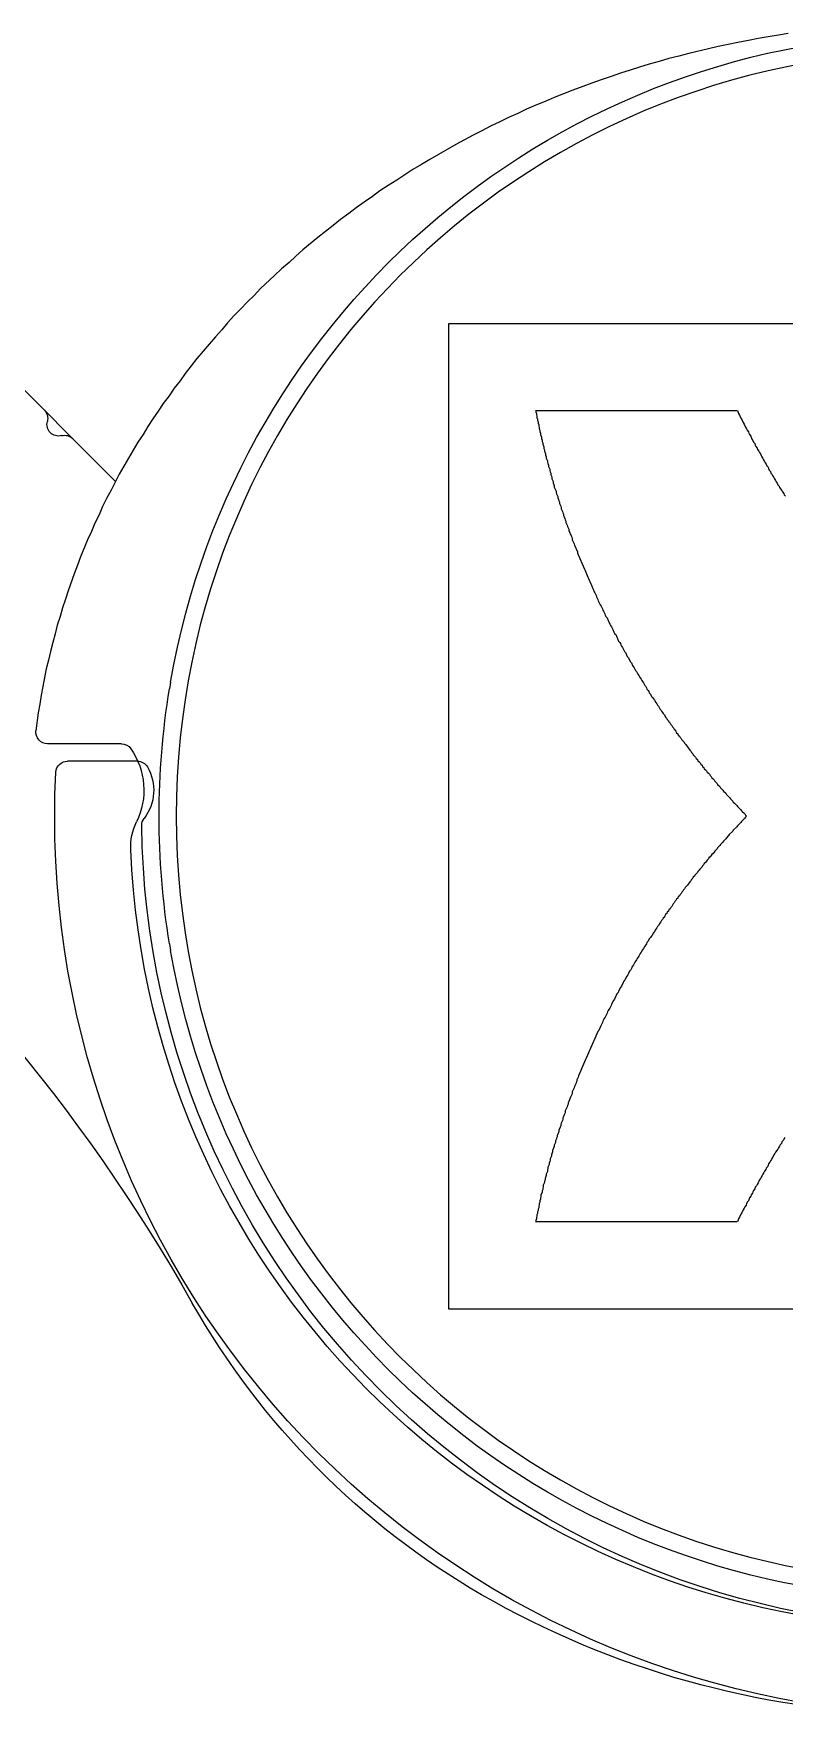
# Model space of a CAD drawing. Header units: millimetres. Extents: x -83618 to -12593, y -3271 to 55593.
# Drawn here: x -14535.18 to -14522.22, y -2854.48 to -2825.47 of the extents above; entities that cross this region are included whole.
import ezdxf

# ---------------------------------------------------------------- set-up
doc = ezdxf.new("R2010")
doc.units = ezdxf.units.MM

# ---------------------------------------------------------------- blocks, each defined once
blk = doc.blocks.new('ALUMINTECHNO-NEW-2AH67-ANKERS$2', base_point=(-101.398634, -528.299751))
at = {"color": 7, "linetype": 'Continuous'}
blk.add_line((-85.055719, -510.216477), (-87.221266, -508.050929), dxfattribs=at)
blk.add_arc((-116.683836, -533.696952), 31, 17.928004, 60.457366, dxfattribs=at)
blk = doc.blocks.new('ALUMINTECHNO-NEW-2AH67-ANKERS$3', base_point=(-108.517044, -515.146592))
at = {"color": 7, "linetype": 'Continuous'}
for p, q in [((-101.497141, -502.300182), (-101.497141, -485.300181)), ((-84.49714, -485.300181), (-84.49714, -502.300182)), ((-98.694221, -496.58637), (-98.719221, -496.60637)), ((-98.669221, -496.57637), (-98.694221, -496.58637)), ((-98.644221, -496.55637), (-98.669221, -496.57637)), ((-98.619221, -496.54637), (-98.644221, -496.55637)), ((-98.594221, -496.52637), (-98.619221, -496.54637)), ((-98.569221, -496.51637), (-98.594221, -496.52637)), ((-98.544221, -496.49637), (-98.569221, -496.51637)), ((-87.450221, -496.50637), (-87.475221, -496.48637)), ((-87.426221, -496.51637), (-87.450221, -496.50637)), ((-87.401221, -496.53637), (-87.426221, -496.51637)), ((-87.376221, -496.54637), (-87.401221, -496.53637)), ((-87.326221, -496.58637), (-87.376221, -496.54637)), ((-87.301221, -496.59637), (-87.326221, -496.58637)), ((-87.276221, -496.61637), (-87.301221, -496.59637)), ((-79.491221, -496.43637), (-79.518221, -496.60637)), ((-99.198221, -496.88637), (-99.224221, -496.90637)), ((-99.173221, -496.87637), (-99.198221, -496.88637)), ((-99.147221, -496.85637), (-99.173221, -496.87637)), ((-99.122221, -496.84637), (-99.147221, -496.85637)), ((-99.097221, -496.82637), (-99.122221, -496.84637)), ((-99.071221, -496.81637), (-99.097221, -496.82637)), ((-99.046221, -496.79637), (-99.071221, -496.81637)), ((-99.021221, -496.78637), (-99.046221, -496.79637)), ((-98.995221, -496.77637), (-99.021221, -496.78637)), ((-98.970221, -496.75637), (-98.995221, -496.77637)), ((-98.945221, -496.74637), (-98.970221, -496.75637)), ((-98.920221, -496.72637), (-98.945221, -496.74637)), ((-98.894221, -496.71637), (-98.920221, -496.72637)), ((-98.869221, -496.69637), (-98.894221, -496.71637)), ((-98.844221, -496.68637), (-98.869221, -496.69637)), ((-98.819221, -496.66637), (-98.844221, -496.68637)), ((-98.794221, -496.65637), (-98.819221, -496.66637)), ((-98.744221, -496.61637), (-98.794221, -496.65637)), ((-98.719221, -496.60637), (-98.744221, -496.61637)), ((-87.251221, -496.62637), (-87.276221, -496.61637)), ((-87.226221, -496.64637), (-87.251221, -496.62637)), ((-87.201221, -496.65637), (-87.226221, -496.64637)), ((-87.176221, -496.67637), (-87.201221, -496.65637)), ((-87.151221, -496.68637), (-87.176221, -496.67637)), ((-87.126221, -496.70637), (-87.151221, -496.68637)), ((-87.100221, -496.71637), (-87.126221, -496.70637)), ((-87.075221, -496.73637), (-87.100221, -496.71637)), ((-87.050221, -496.74637), (-87.075221, -496.73637)), ((-87.025221, -496.76637), (-87.050221, -496.74637)), ((-86.999221, -496.77637), (-87.025221, -496.76637)), ((-86.974221, -496.78637), (-86.999221, -496.77637)), ((-86.949221, -496.80637), (-86.974221, -496.78637)), ((-86.924221, -496.81637), (-86.949221, -496.80637)), ((-86.898221, -496.83637), (-86.924221, -496.81637)), ((-86.873221, -496.84637), (-86.898221, -496.83637)), ((-86.848221, -496.86637), (-86.873221, -496.84637)), ((-86.822221, -496.87637), (-86.848221, -496.86637)), ((-86.797221, -496.89637), (-86.822221, -496.87637)), ((-79.546221, -496.78637), (-79.576221, -496.95637)), ((-79.518221, -496.60637), (-79.546221, -496.78637)), ((-99.711221, -497.16637), (-99.737221, -497.18637)), ((-99.685221, -497.15637), (-99.711221, -497.16637)), ((-99.660221, -497.14637), (-99.685221, -497.15637)), ((-99.634221, -497.12637), (-99.660221, -497.14637)), ((-99.582221, -497.10637), (-99.634221, -497.12637)), ((-99.556221, -497.08637), (-99.582221, -497.10637)), ((-99.531221, -497.07637), (-99.556221, -497.08637)), ((-99.505221, -497.05637), (-99.531221, -497.07637)), ((-99.479221, -497.04637), (-99.505221, -497.05637)), ((-99.454221, -497.03637), (-99.479221, -497.04637)), ((-99.428221, -497.01637), (-99.454221, -497.03637)), ((-99.402221, -497.00637), (-99.428221, -497.01637)), ((-99.377221, -496.98637), (-99.402221, -497.00637)), ((-99.351221, -496.97637), (-99.377221, -496.98637)), ((-99.326221, -496.95637), (-99.351221, -496.97637)), ((-99.300221, -496.94637), (-99.326221, -496.95637)), ((-99.275221, -496.93637), (-99.300221, -496.94637)), ((-99.249221, -496.91637), (-99.275221, -496.93637)), ((-99.224221, -496.90637), (-99.249221, -496.91637)), ((-93.015221, -497.17637), (-93.033221, -497.18637)), ((-92.996221, -497.15637), (-93.015221, -497.17637)), ((-92.978221, -497.17637), (-92.996221, -497.15637)), ((-92.959221, -497.18637), (-92.978221, -497.17637)), ((-86.771221, -496.90637), (-86.797221, -496.89637)), ((-86.746221, -496.91637), (-86.771221, -496.90637)), ((-86.720221, -496.93637), (-86.746221, -496.91637)), ((-86.695221, -496.94637), (-86.720221, -496.93637)), ((-86.669221, -496.96637), (-86.695221, -496.94637)), ((-86.644221, -496.97637), (-86.669221, -496.96637)), ((-86.618221, -496.99637), (-86.644221, -496.97637)), ((-86.592221, -497.00637), (-86.618221, -496.99637)), ((-86.567221, -497.01637), (-86.592221, -497.00637)), ((-86.541221, -497.03637), (-86.567221, -497.01637)), ((-86.515221, -497.04637), (-86.541221, -497.03637)), ((-86.490221, -497.06637), (-86.515221, -497.04637)), ((-86.438221, -497.08637), (-86.490221, -497.06637)), ((-86.412221, -497.10637), (-86.438221, -497.08637)), ((-86.387221, -497.11637), (-86.412221, -497.10637)), ((-86.361221, -497.12637), (-86.387221, -497.11637)), ((-86.335221, -497.14637), (-86.361221, -497.12637)), ((-86.309221, -497.15637), (-86.335221, -497.14637)), ((-86.283221, -497.17637), (-86.309221, -497.15637)), ((-86.231221, -497.19637), (-86.283221, -497.17637)), ((-79.608221, -497.12637), (-79.642221, -497.30637)), ((-79.576221, -496.95637), (-79.608221, -497.12637)), ((-99.945221, -497.29637), (-99.997221, -497.31637)), ((-99.997163, -497.318653), (-99.997163, -500.800607)), ((-99.919221, -497.27637), (-99.945221, -497.29637)), ((-99.867221, -497.25637), (-99.919221, -497.27637)), ((-99.841221, -497.23637), (-99.867221, -497.25637)), ((-99.789221, -497.21637), (-99.841221, -497.23637)), ((-99.763221, -497.19637), (-99.789221, -497.21637)), ((-99.737221, -497.18637), (-99.763221, -497.19637)), ((-93.333221, -497.46637), (-93.371221, -497.50637)), ((-93.314221, -497.45637), (-93.333221, -497.46637)), ((-93.257221, -497.39637), (-93.314221, -497.45637)), ((-93.239221, -497.38637), (-93.257221, -497.39637)), ((-93.182221, -497.32637), (-93.239221, -497.38637)), ((-93.164221, -497.31637), (-93.182221, -497.32637)), ((-93.126221, -497.27637), (-93.164221, -497.31637)), ((-93.108221, -497.25637), (-93.126221, -497.27637)), ((-93.089221, -497.24637), (-93.108221, -497.25637)), ((-93.071221, -497.22637), (-93.089221, -497.24637)), ((-93.033221, -497.18637), (-93.071221, -497.22637)), ((-92.941221, -497.20637), (-92.959221, -497.18637)), ((-92.922221, -497.22637), (-92.941221, -497.20637)), ((-92.904221, -497.24637), (-92.922221, -497.22637)), ((-92.885221, -497.25637), (-92.904221, -497.24637)), ((-92.866221, -497.27637), (-92.885221, -497.25637)), ((-92.848221, -497.29637), (-92.866221, -497.27637)), ((-92.829221, -497.31637), (-92.848221, -497.29637)), ((-92.810221, -497.32637), (-92.829221, -497.31637)), ((-92.791221, -497.34637), (-92.810221, -497.32637)), ((-92.773221, -497.36637), (-92.791221, -497.34637)), ((-92.754221, -497.38637), (-92.773221, -497.36637)), ((-92.735221, -497.39637), (-92.754221, -497.38637)), ((-92.697221, -497.43637), (-92.735221, -497.39637)), ((-92.678221, -497.44637), (-92.697221, -497.43637)), ((-92.621221, -497.50637), (-92.678221, -497.44637)), ((-86.205221, -497.21637), (-86.231221, -497.19637)), ((-86.153221, -497.23637), (-86.205221, -497.21637)), ((-86.127221, -497.25637), (-86.153221, -497.23637)), ((-86.075221, -497.27637), (-86.127221, -497.25637)), ((-86.049221, -497.29637), (-86.075221, -497.27637)), ((-85.997221, -497.31637), (-86.049221, -497.29637)), ((-85.997118, -500.800607), (-85.99706, -497.318596)), ((-79.642221, -497.30637), (-79.677221, -497.47637)), ((-93.658221, -497.75637), (-93.677221, -497.76637)), ((-93.639221, -497.73637), (-93.658221, -497.75637)), ((-93.619221, -497.71637), (-93.639221, -497.73637)), ((-93.600221, -497.70637), (-93.619221, -497.71637)), ((-93.562221, -497.66637), (-93.600221, -497.70637)), ((-93.542221, -497.65637), (-93.562221, -497.66637)), ((-93.504221, -497.61637), (-93.542221, -497.65637)), ((-93.485221, -497.60637), (-93.504221, -497.61637)), ((-93.447221, -497.56637), (-93.485221, -497.60637)), ((-93.428221, -497.55637), (-93.447221, -497.56637)), ((-93.390221, -497.51637), (-93.428221, -497.55637)), ((-93.371221, -497.50637), (-93.390221, -497.51637)), ((-92.602221, -497.51637), (-92.621221, -497.50637)), ((-92.564221, -497.55637), (-92.602221, -497.51637)), ((-92.545221, -497.56637), (-92.564221, -497.55637)), ((-92.507221, -497.60637), (-92.545221, -497.56637)), ((-92.487221, -497.61637), (-92.507221, -497.60637)), ((-92.449221, -497.65637), (-92.487221, -497.61637)), ((-92.430221, -497.66637), (-92.449221, -497.65637)), ((-92.410221, -497.68637), (-92.430221, -497.66637)), ((-92.391221, -497.70637), (-92.410221, -497.68637)), ((-92.372221, -497.71637), (-92.391221, -497.70637)), ((-92.352221, -497.73637), (-92.372221, -497.71637)), ((-92.333221, -497.75637), (-92.352221, -497.73637)), ((-92.313221, -497.76637), (-92.333221, -497.75637)), ((-79.714221, -497.64637), (-79.752221, -497.81637)), ((-79.677221, -497.47637), (-79.714221, -497.64637)), ((-94.010221, -498.04637), (-94.030221, -498.05637)), ((-93.970221, -498.00637), (-94.010221, -498.04637)), ((-93.951221, -497.99637), (-93.970221, -498.00637)), ((-93.931221, -497.97637), (-93.951221, -497.99637)), ((-93.911221, -497.96637), (-93.931221, -497.97637)), ((-93.892221, -497.94637), (-93.911221, -497.96637)), ((-93.872221, -497.92637), (-93.892221, -497.94637)), ((-93.852221, -497.91637), (-93.872221, -497.92637)), ((-93.833221, -497.89637), (-93.852221, -497.91637)), ((-93.813221, -497.88637), (-93.833221, -497.89637)), ((-93.794221, -497.86637), (-93.813221, -497.88637)), ((-93.774221, -497.84637), (-93.794221, -497.86637)), ((-93.755221, -497.83637), (-93.774221, -497.84637)), ((-93.735221, -497.81637), (-93.755221, -497.83637)), ((-93.716221, -497.80637), (-93.735221, -497.81637)), ((-93.697221, -497.78637), (-93.716221, -497.80637)), ((-93.677221, -497.76637), (-93.697221, -497.78637)), ((-92.294221, -497.78637), (-92.313221, -497.76637)), ((-92.274221, -497.79637), (-92.294221, -497.78637)), ((-92.255221, -497.81637), (-92.274221, -497.79637)), ((-92.235221, -497.83637), (-92.255221, -497.81637)), ((-92.216221, -497.84637), (-92.235221, -497.83637)), ((-92.196221, -497.86637), (-92.216221, -497.84637)), ((-92.177221, -497.88637), (-92.196221, -497.86637)), ((-92.157221, -497.89637), (-92.177221, -497.88637)), ((-92.137221, -497.91637), (-92.157221, -497.89637)), ((-92.118221, -497.92637), (-92.137221, -497.91637)), ((-92.098221, -497.94637), (-92.118221, -497.92637)), ((-92.078221, -497.95637), (-92.098221, -497.94637)), ((-92.058221, -497.97637), (-92.078221, -497.95637)), ((-92.039221, -497.99637), (-92.058221, -497.97637)), ((-92.019221, -498.00637), (-92.039221, -497.99637)), ((-91.999221, -498.02637), (-92.019221, -498.00637)), ((-91.979221, -498.03637), (-91.999221, -498.02637)), ((-91.939221, -498.07637), (-91.979221, -498.03637)), ((-79.752221, -497.81637), (-79.834221, -498.15637)), ((-94.390221, -498.33637), (-94.410221, -498.34637)), ((-94.370221, -498.31637), (-94.390221, -498.33637)), ((-94.349221, -498.30637), (-94.370221, -498.31637)), ((-94.329221, -498.28637), (-94.349221, -498.30637)), ((-94.309221, -498.27637), (-94.329221, -498.28637)), ((-94.289221, -498.25637), (-94.309221, -498.27637)), ((-94.269221, -498.24637), (-94.289221, -498.25637)), ((-94.249221, -498.22637), (-94.269221, -498.24637)), ((-94.229221, -498.21637), (-94.249221, -498.22637)), ((-94.189221, -498.17637), (-94.229221, -498.21637)), ((-94.169221, -498.16637), (-94.189221, -498.17637)), ((-94.149221, -498.14637), (-94.169221, -498.16637)), ((-94.129221, -498.13637), (-94.149221, -498.14637)), ((-94.109221, -498.11637), (-94.129221, -498.13637)), ((-94.089221, -498.10637), (-94.109221, -498.11637)), ((-94.069221, -498.08637), (-94.089221, -498.10637)), ((-94.049221, -498.07637), (-94.069221, -498.08637)), ((-94.030221, -498.05637), (-94.049221, -498.07637)), ((-91.919221, -498.08637), (-91.939221, -498.07637)), ((-91.899221, -498.10637), (-91.919221, -498.08637)), ((-91.879221, -498.11637), (-91.899221, -498.10637)), ((-91.859221, -498.13637), (-91.879221, -498.11637)), ((-91.839221, -498.14637), (-91.859221, -498.13637)), ((-91.819221, -498.16637), (-91.839221, -498.14637)), ((-91.799221, -498.17637), (-91.819221, -498.16637)), ((-91.779221, -498.19637), (-91.799221, -498.17637)), ((-91.759221, -498.20637), (-91.779221, -498.19637)), ((-91.739221, -498.22637), (-91.759221, -498.20637)), ((-91.718221, -498.23637), (-91.739221, -498.22637)), ((-91.678221, -498.27637), (-91.718221, -498.23637)), ((-91.658221, -498.28637), (-91.678221, -498.27637)), ((-91.637221, -498.30637), (-91.658221, -498.28637)), ((-91.617221, -498.31637), (-91.637221, -498.30637)), ((-91.597221, -498.33637), (-91.617221, -498.31637)), ((-91.576221, -498.34637), (-91.597221, -498.33637)), ((-79.878221, -498.32637), (-79.923221, -498.49637)), ((-79.834221, -498.15637), (-79.878221, -498.32637)), ((-94.799221, -498.62637), (-94.820221, -498.63637)), ((-94.779221, -498.60637), (-94.799221, -498.62637)), ((-94.758221, -498.59637), (-94.779221, -498.60637)), ((-94.737221, -498.57637), (-94.758221, -498.59637)), ((-94.717221, -498.56637), (-94.737221, -498.57637)), ((-94.696221, -498.55637), (-94.717221, -498.56637)), ((-94.676221, -498.53637), (-94.696221, -498.55637)), ((-94.655221, -498.52637), (-94.676221, -498.53637)), ((-94.634221, -498.50637), (-94.655221, -498.52637)), ((-94.614221, -498.49637), (-94.634221, -498.50637)), ((-94.593221, -498.47637), (-94.614221, -498.49637)), ((-94.573221, -498.46637), (-94.593221, -498.47637)), ((-94.553221, -498.44637), (-94.573221, -498.46637)), ((-94.532221, -498.43637), (-94.553221, -498.44637)), ((-94.512221, -498.42637), (-94.532221, -498.43637)), ((-94.491221, -498.40637), (-94.512221, -498.42637)), ((-94.471221, -498.39637), (-94.491221, -498.40637)), ((-94.451221, -498.37637), (-94.471221, -498.39637)), ((-94.430221, -498.36637), (-94.451221, -498.37637)), ((-94.410221, -498.34637), (-94.430221, -498.36637)), ((-91.556221, -498.36637), (-91.576221, -498.34637)), ((-91.535221, -498.37637), (-91.556221, -498.36637)), ((-91.515221, -498.38637), (-91.535221, -498.37637)), ((-91.494221, -498.40637), (-91.515221, -498.38637)), ((-91.474221, -498.41637), (-91.494221, -498.40637)), ((-91.453221, -498.43637), (-91.474221, -498.41637)), ((-91.433221, -498.44637), (-91.453221, -498.43637)), ((-91.412221, -498.46637), (-91.433221, -498.44637)), ((-91.391221, -498.47637), (-91.412221, -498.46637)), ((-91.371221, -498.49637), (-91.391221, -498.47637)), ((-91.350221, -498.50637), (-91.371221, -498.49637)), ((-91.329221, -498.52637), (-91.350221, -498.50637)), ((-91.309221, -498.53637), (-91.329221, -498.52637)), ((-91.288221, -498.55637), (-91.309221, -498.53637)), ((-91.246221, -498.57637), (-91.288221, -498.55637)), ((-91.226221, -498.59637), (-91.246221, -498.57637)), ((-91.205221, -498.60637), (-91.226221, -498.59637)), ((-91.184221, -498.62637), (-91.205221, -498.60637)), ((-91.163221, -498.63637), (-91.184221, -498.62637)), ((-79.923221, -498.49637), (-79.970221, -498.66637)), ((-95.240221, -498.91637), (-95.282221, -498.93637)), ((-95.219221, -498.89637), (-95.240221, -498.91637)), ((-95.197221, -498.88637), (-95.219221, -498.89637)), ((-95.176221, -498.87637), (-95.197221, -498.88637)), ((-95.155221, -498.85637), (-95.176221, -498.87637)), ((-95.113221, -498.83637), (-95.155221, -498.85637)), ((-95.092221, -498.81637), (-95.113221, -498.83637)), ((-95.071221, -498.80637), (-95.092221, -498.81637)), ((-95.050221, -498.78637), (-95.071221, -498.80637)), ((-95.008221, -498.76637), (-95.050221, -498.78637)), ((-94.987221, -498.74637), (-95.008221, -498.76637)), ((-94.945221, -498.72637), (-94.987221, -498.74637)), ((-94.924221, -498.70637), (-94.945221, -498.72637)), ((-94.903221, -498.69637), (-94.924221, -498.70637)), ((-94.883221, -498.67637), (-94.903221, -498.69637)), ((-94.841221, -498.65637), (-94.883221, -498.67637)), ((-94.820221, -498.63637), (-94.841221, -498.65637)), ((-91.142221, -498.65637), (-91.163221, -498.63637)), ((-91.100221, -498.67637), (-91.142221, -498.65637)), ((-91.079221, -498.69637), (-91.100221, -498.67637)), ((-91.058221, -498.70637), (-91.079221, -498.69637)), ((-91.037221, -498.72637), (-91.058221, -498.70637)), ((-90.995221, -498.74637), (-91.037221, -498.72637)), ((-90.974221, -498.76637), (-90.995221, -498.74637)), ((-90.953221, -498.77637), (-90.974221, -498.76637)), ((-90.931221, -498.79637), (-90.953221, -498.77637)), ((-90.889221, -498.81637), (-90.931221, -498.79637)), ((-90.868221, -498.83637), (-90.889221, -498.81637)), ((-90.846221, -498.84637), (-90.868221, -498.83637)), ((-90.825221, -498.85637), (-90.846221, -498.84637)), ((-90.804221, -498.87637), (-90.825221, -498.85637)), ((-90.782221, -498.88637), (-90.804221, -498.87637)), ((-90.761221, -498.89637), (-90.782221, -498.88637)), ((-90.740221, -498.91637), (-90.761221, -498.89637)), ((-90.718221, -498.92637), (-90.740221, -498.91637)), ((-80.019221, -498.83637), (-80.069221, -499.00637)), ((-79.970221, -498.66637), (-80.019221, -498.83637)), ((-95.734221, -499.20637), (-95.756221, -499.22637)), ((-95.713221, -499.19637), (-95.734221, -499.20637)), ((-95.669221, -499.17637), (-95.713221, -499.19637)), ((-95.647221, -499.15637), (-95.669221, -499.17637)), ((-95.626221, -499.14637), (-95.647221, -499.15637)), ((-95.604221, -499.13637), (-95.626221, -499.14637)), ((-95.583221, -499.12637), (-95.604221, -499.13637)), ((-95.561221, -499.10637), (-95.583221, -499.12637)), ((-95.539221, -499.09637), (-95.561221, -499.10637)), ((-95.518221, -499.08637), (-95.539221, -499.09637)), ((-95.496221, -499.06637), (-95.518221, -499.08637)), ((-95.475221, -499.05637), (-95.496221, -499.06637)), ((-95.453221, -499.04637), (-95.475221, -499.05637)), ((-95.432221, -499.02637), (-95.453221, -499.04637)), ((-95.410221, -499.01637), (-95.432221, -499.02637)), ((-95.368221, -498.99637), (-95.410221, -499.01637)), ((-95.346221, -498.97637), (-95.368221, -498.99637)), ((-95.304221, -498.95637), (-95.346221, -498.97637)), ((-95.282221, -498.93637), (-95.304221, -498.95637)), ((-90.697221, -498.93637), (-90.718221, -498.92637)), ((-90.675221, -498.95637), (-90.697221, -498.93637)), ((-90.654221, -498.96637), (-90.675221, -498.95637)), ((-90.632221, -498.97637), (-90.654221, -498.96637)), ((-90.611221, -498.99637), (-90.632221, -498.97637)), ((-90.567221, -499.01637), (-90.611221, -498.99637)), ((-90.546221, -499.03637), (-90.567221, -499.01637)), ((-90.502221, -499.05637), (-90.546221, -499.03637)), ((-90.481221, -499.07637), (-90.502221, -499.05637)), ((-90.437221, -499.09637), (-90.481221, -499.07637)), ((-90.415221, -499.11637), (-90.437221, -499.09637)), ((-90.394221, -499.12637), (-90.415221, -499.11637)), ((-90.350221, -499.14637), (-90.394221, -499.12637)), ((-90.328221, -499.16637), (-90.350221, -499.14637)), ((-90.262221, -499.19637), (-90.328221, -499.16637)), ((-90.240221, -499.21637), (-90.262221, -499.19637)), ((-80.121221, -499.16637), (-80.174221, -499.33637)), ((-80.069221, -499.00637), (-80.121221, -499.16637)), ((-96.264221, -499.49637), (-96.286221, -499.50637)), ((-96.241221, -499.48637), (-96.264221, -499.49637)), ((-96.175221, -499.45637), (-96.241221, -499.48637)), ((-96.152221, -499.43637), (-96.175221, -499.45637)), ((-96.064221, -499.39637), (-96.152221, -499.43637)), ((-96.042221, -499.37637), (-96.064221, -499.39637)), ((-96.019221, -499.36637), (-96.042221, -499.37637)), ((-95.953221, -499.33637), (-96.019221, -499.36637)), ((-95.931221, -499.31637), (-95.953221, -499.33637)), ((-95.865221, -499.28637), (-95.931221, -499.31637)), ((-95.844221, -499.27637), (-95.865221, -499.28637)), ((-95.822221, -499.25637), (-95.844221, -499.27637)), ((-95.756221, -499.22637), (-95.822221, -499.25637)), ((-90.174221, -499.24637), (-90.240221, -499.21637)), ((-90.152221, -499.26637), (-90.174221, -499.24637)), ((-90.086221, -499.29637), (-90.152221, -499.26637)), ((-90.064221, -499.31637), (-90.086221, -499.29637)), ((-90.042221, -499.32637), (-90.064221, -499.31637)), ((-90.019221, -499.33637), (-90.042221, -499.32637)), ((-89.997221, -499.34637), (-90.019221, -499.33637)), ((-89.975221, -499.36637), (-89.997221, -499.34637)), ((-89.931221, -499.38637), (-89.975221, -499.36637)), ((-89.908221, -499.39637), (-89.931221, -499.38637)), ((-89.864221, -499.41637), (-89.908221, -499.39637)), ((-89.842221, -499.43637), (-89.864221, -499.41637)), ((-89.819221, -499.44637), (-89.842221, -499.43637)), ((-89.775221, -499.46637), (-89.819221, -499.44637)), ((-89.752221, -499.47637), (-89.775221, -499.46637)), ((-89.730221, -499.48637), (-89.752221, -499.47637)), ((-89.708221, -499.50637), (-89.730221, -499.48637)), ((-80.230221, -499.49637), (-80.286221, -499.66637)), ((-80.174221, -499.33637), (-80.230221, -499.49637)), ((-96.715221, -499.72637), (-96.876221, -499.79637)), ((-96.693221, -499.70637), (-96.715221, -499.72637)), ((-96.624221, -499.67637), (-96.693221, -499.70637)), ((-96.602221, -499.66637), (-96.624221, -499.67637)), ((-96.556221, -499.64637), (-96.602221, -499.66637)), ((-96.534221, -499.63637), (-96.556221, -499.64637)), ((-96.488221, -499.61637), (-96.534221, -499.63637)), ((-96.466221, -499.59637), (-96.488221, -499.61637)), ((-96.443221, -499.58637), (-96.466221, -499.59637)), ((-96.421221, -499.57637), (-96.443221, -499.58637)), ((-96.398221, -499.56637), (-96.421221, -499.57637)), ((-96.376221, -499.55637), (-96.398221, -499.56637)), ((-96.353221, -499.54637), (-96.376221, -499.55637)), ((-96.331221, -499.53637), (-96.353221, -499.54637)), ((-96.309221, -499.51637), (-96.331221, -499.53637)), ((-96.286221, -499.50637), (-96.309221, -499.51637)), ((-89.685221, -499.51637), (-89.708221, -499.50637)), ((-89.641221, -499.53637), (-89.685221, -499.51637)), ((-89.618221, -499.54637), (-89.641221, -499.53637)), ((-89.574221, -499.56637), (-89.618221, -499.54637)), ((-89.551221, -499.58637), (-89.574221, -499.56637)), ((-89.529221, -499.59637), (-89.551221, -499.58637)), ((-89.506221, -499.60637), (-89.529221, -499.59637)), ((-89.484221, -499.61637), (-89.506221, -499.60637)), ((-89.461221, -499.62637), (-89.484221, -499.61637)), ((-89.439221, -499.63637), (-89.461221, -499.62637)), ((-89.416221, -499.64637), (-89.439221, -499.63637)), ((-89.394221, -499.65637), (-89.416221, -499.64637)), ((-89.371221, -499.66637), (-89.394221, -499.65637)), ((-89.349221, -499.68637), (-89.371221, -499.66637)), ((-89.326221, -499.69637), (-89.349221, -499.68637)), ((-89.304221, -499.70637), (-89.326221, -499.69637)), ((-89.281221, -499.71637), (-89.304221, -499.70637)), ((-89.259221, -499.72637), (-89.281221, -499.71637)), ((-89.213221, -499.74637), (-89.259221, -499.72637)), ((-89.191221, -499.75637), (-89.213221, -499.74637)), ((-89.145221, -499.77637), (-89.191221, -499.75637)), ((-89.123221, -499.78637), (-89.145221, -499.77637)), ((-89.077221, -499.80637), (-89.123221, -499.78637)), ((-80.286221, -499.66637), (-80.345221, -499.82637)), ((-97.499221, -500.06637), (-97.545221, -500.08637)), ((-97.475221, -500.05637), (-97.499221, -500.06637)), ((-97.383221, -500.01637), (-97.475221, -500.05637)), ((-97.359221, -500.00637), (-97.383221, -500.01637)), ((-97.198221, -499.93637), (-97.359221, -500.00637)), ((-97.174221, -499.92637), (-97.198221, -499.93637)), ((-96.898221, -499.80637), (-97.174221, -499.92637)), ((-96.876221, -499.79637), (-96.898221, -499.80637)), ((-89.055221, -499.81637), (-89.077221, -499.80637)), ((-89.009221, -499.83637), (-89.055221, -499.81637)), ((-88.987221, -499.84637), (-89.009221, -499.83637)), ((-88.895221, -499.88637), (-88.987221, -499.84637)), ((-88.873221, -499.89637), (-88.895221, -499.88637)), ((-88.758221, -499.94637), (-88.873221, -499.89637)), ((-88.736221, -499.95637), (-88.758221, -499.94637)), ((-88.460221, -500.07637), (-88.736221, -499.95637)), ((-88.437221, -500.07637), (-88.460221, -500.07637)), ((-88.322221, -500.12637), (-88.437221, -500.07637)), ((-80.405221, -499.98637), (-80.466221, -500.15637)), ((-80.345221, -499.82637), (-80.405221, -499.98637)), ((-98.342221, -500.36637), (-98.365221, -500.37637)), ((-98.318221, -500.36637), (-98.342221, -500.36637)), ((-98.294221, -500.35637), (-98.318221, -500.36637)), ((-98.271221, -500.34637), (-98.294221, -500.35637)), ((-98.247221, -500.33637), (-98.271221, -500.34637)), ((-98.224221, -500.32637), (-98.247221, -500.33637)), ((-98.200221, -500.32637), (-98.224221, -500.32637)), ((-98.177221, -500.31637), (-98.200221, -500.32637)), ((-98.153221, -500.30637), (-98.177221, -500.31637)), ((-98.130221, -500.29637), (-98.153221, -500.30637)), ((-98.106221, -500.28637), (-98.130221, -500.29637)), ((-98.083221, -500.28637), (-98.106221, -500.28637)), ((-98.059221, -500.27637), (-98.083221, -500.28637)), ((-98.036221, -500.26637), (-98.059221, -500.27637)), ((-98.012221, -500.25637), (-98.036221, -500.26637)), ((-97.989221, -500.24637), (-98.012221, -500.25637)), ((-97.965221, -500.23637), (-97.989221, -500.24637)), ((-97.942221, -500.23637), (-97.965221, -500.23637)), ((-97.918221, -500.22637), (-97.942221, -500.23637)), ((-97.872221, -500.20637), (-97.918221, -500.22637)), ((-97.848221, -500.19637), (-97.872221, -500.20637)), ((-97.825221, -500.18637), (-97.848221, -500.19637)), ((-97.801221, -500.17637), (-97.825221, -500.18637)), ((-97.778221, -500.16637), (-97.801221, -500.17637)), ((-97.755221, -500.16637), (-97.778221, -500.16637)), ((-97.731221, -500.15637), (-97.755221, -500.16637)), ((-97.685221, -500.13637), (-97.731221, -500.15637)), ((-97.661221, -500.12637), (-97.685221, -500.13637)), ((-97.615221, -500.10637), (-97.661221, -500.12637)), ((-97.591221, -500.09637), (-97.615221, -500.10637)), ((-97.568221, -500.08637), (-97.591221, -500.09637)), ((-97.545221, -500.08637), (-97.568221, -500.08637)), ((-88.298221, -500.13637), (-88.322221, -500.12637)), ((-88.229221, -500.16637), (-88.298221, -500.13637)), ((-88.206221, -500.16637), (-88.229221, -500.16637)), ((-88.183221, -500.17637), (-88.206221, -500.16637)), ((-88.159221, -500.18637), (-88.183221, -500.17637)), ((-88.067221, -500.22637), (-88.159221, -500.18637)), ((-88.043221, -500.22637), (-88.067221, -500.22637)), ((-87.997221, -500.24637), (-88.043221, -500.22637)), ((-87.973221, -500.25637), (-87.997221, -500.24637)), ((-87.927221, -500.27637), (-87.973221, -500.25637)), ((-87.904221, -500.27637), (-87.927221, -500.27637)), ((-87.880221, -500.28637), (-87.904221, -500.27637)), ((-87.857221, -500.29637), (-87.880221, -500.28637)), ((-87.833221, -500.30637), (-87.857221, -500.29637)), ((-87.810221, -500.31637), (-87.833221, -500.30637)), ((-87.787221, -500.31637), (-87.810221, -500.31637)), ((-87.763221, -500.32637), (-87.787221, -500.31637)), ((-87.740221, -500.33637), (-87.763221, -500.32637)), ((-87.716221, -500.34637), (-87.740221, -500.33637)), ((-87.693221, -500.35637), (-87.716221, -500.34637)), ((-87.670221, -500.35637), (-87.693221, -500.35637)), ((-87.646221, -500.36637), (-87.670221, -500.35637)), ((-87.623221, -500.37637), (-87.646221, -500.36637)), ((-80.529221, -500.31637), (-80.594221, -500.47637)), ((-80.466221, -500.15637), (-80.529221, -500.31637)), ((-99.319221, -500.64637), (-99.367221, -500.66637)), ((-99.295221, -500.64637), (-99.319221, -500.64637)), ((-99.271221, -500.63637), (-99.295221, -500.64637)), ((-99.247221, -500.63637), (-99.271221, -500.63637)), ((-99.199221, -500.61637), (-99.247221, -500.63637)), ((-99.175221, -500.61637), (-99.199221, -500.61637)), ((-99.127221, -500.59637), (-99.175221, -500.61637)), ((-99.103221, -500.59637), (-99.127221, -500.59637)), ((-99.079221, -500.58637), (-99.103221, -500.59637)), ((-99.055221, -500.58637), (-99.079221, -500.58637)), ((-99.007221, -500.56637), (-99.055221, -500.58637)), ((-98.983221, -500.56637), (-99.007221, -500.56637)), ((-98.959221, -500.55637), (-98.983221, -500.56637)), ((-98.936221, -500.54637), (-98.959221, -500.55637)), ((-98.912221, -500.54637), (-98.936221, -500.54637)), ((-98.864221, -500.52637), (-98.912221, -500.54637)), ((-98.840221, -500.52637), (-98.864221, -500.52637)), ((-98.792221, -500.50637), (-98.840221, -500.52637)), ((-98.769221, -500.50637), (-98.792221, -500.50637)), ((-98.697221, -500.47637), (-98.769221, -500.50637)), ((-98.673221, -500.47637), (-98.697221, -500.47637)), ((-98.650221, -500.46637), (-98.673221, -500.47637)), ((-98.626221, -500.45637), (-98.650221, -500.46637)), ((-98.602221, -500.45637), (-98.626221, -500.45637)), ((-98.578221, -500.44637), (-98.602221, -500.45637)), ((-98.555221, -500.43637), (-98.578221, -500.44637)), ((-98.531221, -500.42637), (-98.555221, -500.43637)), ((-98.507221, -500.42637), (-98.531221, -500.42637)), ((-98.484221, -500.41637), (-98.507221, -500.42637)), ((-98.436221, -500.39637), (-98.484221, -500.41637)), ((-98.413221, -500.39637), (-98.436221, -500.39637)), ((-98.365221, -500.37637), (-98.413221, -500.39637)), ((-87.599221, -500.38637), (-87.623221, -500.37637)), ((-87.576221, -500.38637), (-87.599221, -500.38637)), ((-87.552221, -500.39637), (-87.576221, -500.38637)), ((-87.529221, -500.40637), (-87.552221, -500.39637)), ((-87.505221, -500.41637), (-87.529221, -500.40637)), ((-87.481221, -500.41637), (-87.505221, -500.41637)), ((-87.458221, -500.42637), (-87.481221, -500.41637)), ((-87.434221, -500.43637), (-87.458221, -500.42637)), ((-87.411221, -500.44637), (-87.434221, -500.43637)), ((-87.387221, -500.44637), (-87.411221, -500.44637)), ((-87.363221, -500.45637), (-87.387221, -500.44637)), ((-87.340221, -500.46637), (-87.363221, -500.45637)), ((-87.316221, -500.47637), (-87.340221, -500.46637)), ((-87.293221, -500.47637), (-87.316221, -500.47637)), ((-87.245221, -500.49637), (-87.293221, -500.47637)), ((-87.222221, -500.49637), (-87.245221, -500.49637)), ((-87.174221, -500.51637), (-87.222221, -500.49637)), ((-87.150221, -500.51637), (-87.174221, -500.51637)), ((-87.127221, -500.52637), (-87.150221, -500.51637)), ((-87.103221, -500.53637), (-87.127221, -500.52637)), ((-87.079221, -500.53637), (-87.103221, -500.53637)), ((-87.055221, -500.54637), (-87.079221, -500.53637)), ((-87.032221, -500.55637), (-87.055221, -500.54637)), ((-87.008221, -500.55637), (-87.032221, -500.55637)), ((-86.960221, -500.57637), (-87.008221, -500.55637)), ((-86.936221, -500.57637), (-86.960221, -500.57637)), ((-86.912221, -500.58637), (-86.936221, -500.57637)), ((-86.889221, -500.59637), (-86.912221, -500.58637)), ((-86.865221, -500.59637), (-86.889221, -500.59637)), ((-86.817221, -500.61637), (-86.865221, -500.59637)), ((-86.793221, -500.61637), (-86.817221, -500.61637)), ((-86.769221, -500.62637), (-86.793221, -500.61637)), ((-86.745221, -500.62637), (-86.769221, -500.62637)), ((-86.697221, -500.64637), (-86.745221, -500.62637)), ((-86.673221, -500.64637), (-86.697221, -500.64637)), ((-86.649221, -500.65637), (-86.673221, -500.64637)), ((-86.625221, -500.65637), (-86.649221, -500.65637)), ((-86.577221, -500.67637), (-86.625221, -500.65637)), ((-80.660221, -500.63637), (-80.728221, -500.79637)), ((-80.594221, -500.47637), (-80.660221, -500.63637)), ((-99.973221, -500.79637), (-99.997221, -500.79637)), ((-99.948221, -500.78637), (-99.973221, -500.79637)), ((-99.924221, -500.78637), (-99.948221, -500.78637)), ((-99.900221, -500.77637), (-99.924221, -500.78637)), ((-99.875221, -500.77637), (-99.900221, -500.77637)), ((-99.851221, -500.76637), (-99.875221, -500.77637)), ((-99.827221, -500.76637), (-99.851221, -500.76637)), ((-99.802221, -500.75637), (-99.827221, -500.76637)), ((-99.778221, -500.75637), (-99.802221, -500.75637)), ((-99.754221, -500.74637), (-99.778221, -500.75637)), ((-99.730221, -500.74637), (-99.754221, -500.74637)), ((-99.705221, -500.73637), (-99.730221, -500.74637)), ((-99.681221, -500.73637), (-99.705221, -500.73637)), ((-99.657221, -500.72637), (-99.681221, -500.73637)), ((-99.633221, -500.72637), (-99.657221, -500.72637)), ((-99.609221, -500.71637), (-99.633221, -500.72637)), ((-99.584221, -500.71637), (-99.609221, -500.71637)), ((-99.560221, -500.70637), (-99.584221, -500.71637)), ((-99.536221, -500.70637), (-99.560221, -500.70637)), ((-99.488221, -500.68637), (-99.536221, -500.70637)), ((-99.464221, -500.68637), (-99.488221, -500.68637)), ((-99.440221, -500.67637), (-99.464221, -500.68637)), ((-99.415221, -500.67637), (-99.440221, -500.67637)), ((-99.391221, -500.66637), (-99.415221, -500.67637)), ((-99.367221, -500.66637), (-99.391221, -500.66637)), ((-86.553221, -500.67637), (-86.577221, -500.67637)), ((-86.529221, -500.68637), (-86.553221, -500.67637)), ((-86.505221, -500.68637), (-86.529221, -500.68637)), ((-86.481221, -500.69637), (-86.505221, -500.68637)), ((-86.457221, -500.69637), (-86.481221, -500.69637)), ((-86.409221, -500.71637), (-86.457221, -500.69637)), ((-86.385221, -500.71637), (-86.409221, -500.71637)), ((-86.360221, -500.72637), (-86.385221, -500.71637)), ((-86.336221, -500.72637), (-86.360221, -500.72637)), ((-86.312221, -500.73637), (-86.336221, -500.72637)), ((-86.288221, -500.73637), (-86.312221, -500.73637)), ((-86.264221, -500.74637), (-86.288221, -500.73637)), ((-86.240221, -500.74637), (-86.264221, -500.74637)), ((-86.215221, -500.75637), (-86.240221, -500.74637)), ((-86.191221, -500.75637), (-86.215221, -500.75637)), ((-86.167221, -500.76637), (-86.191221, -500.75637)), ((-86.143221, -500.76637), (-86.167221, -500.76637)), ((-86.118221, -500.77637), (-86.143221, -500.76637)), ((-86.094221, -500.77637), (-86.118221, -500.77637)), ((-86.070221, -500.78637), (-86.094221, -500.77637)), ((-86.046221, -500.78637), (-86.070221, -500.78637)), ((-86.021221, -500.79637), (-86.046221, -500.78637)), ((-85.997221, -500.79637), (-86.021221, -500.79637)), ((-80.728221, -500.79637), (-80.797221, -500.95637)), ((-80.868221, -501.10637), (-80.941221, -501.26637)), ((-80.797221, -500.95637), (-80.868221, -501.10637)), ((-81.015221, -501.41637), (-81.090221, -501.57637)), ((-80.941221, -501.26637), (-81.015221, -501.41637)), ((-81.167221, -501.72637), (-81.246221, -501.87637)), ((-81.090221, -501.57637), (-81.167221, -501.72637)), ((-81.326221, -502.02637), (-81.407221, -502.17637)), ((-81.246221, -501.87637), (-81.326221, -502.02637)), ((-84.49714, -502.300182), (-101.497141, -502.300182)), ((-81.490221, -502.32637), (-81.575221, -502.47637)), ((-81.407221, -502.17637), (-81.490221, -502.32637)), ((-81.661221, -502.62637), (-81.748221, -502.76637)), ((-81.575221, -502.47637), (-81.661221, -502.62637)), ((-81.837221, -502.91637), (-81.927221, -503.05637)), ((-81.748221, -502.76637), (-81.837221, -502.91637)), ((-82.018221, -503.19637), (-82.111221, -503.34637)), ((-81.927221, -503.05637), (-82.018221, -503.19637)), ((-82.206221, -503.48637), (-82.301221, -503.61637)), ((-82.111221, -503.34637), (-82.206221, -503.48637)), ((-82.398221, -503.75637), (-82.497221, -503.89637)), ((-82.301221, -503.61637), (-82.398221, -503.75637)), ((-82.597221, -504.02637), (-82.698221, -504.16637)), ((-82.497221, -503.89637), (-82.597221, -504.02637)), ((-82.800221, -504.29637), (-83.008221, -504.55637)), ((-82.698221, -504.16637), (-82.800221, -504.29637)), ((-83.008221, -504.55637), (-83.222221, -504.81637)), ((-83.331221, -504.93637), (-83.441221, -505.05637)), ((-83.222221, -504.81637), (-83.331221, -504.93637)), ((-83.552221, -505.18637), (-83.664221, -505.30637)), ((-83.441221, -505.05637), (-83.552221, -505.18637)), ((-83.892221, -505.54637), (-84.008221, -505.65637)), ((-83.664221, -505.30637), (-83.892221, -505.54637)), ((-84.125221, -505.77637), (-84.243221, -505.88637)), ((-84.008221, -505.65637), (-84.125221, -505.77637)), ((-84.482221, -506.11637), (-84.604221, -506.21637)), ((-84.362221, -506.00637), (-84.482221, -506.11637)), ((-84.243221, -505.88637), (-84.362221, -506.00637)), ((-84.850221, -506.43637), (-84.974221, -506.53637)), ((-84.726221, -506.32637), (-84.850221, -506.43637)), ((-84.604221, -506.21637), (-84.726221, -506.32637)), ((-85.226221, -506.74637), (-85.354221, -506.84637)), ((-85.100221, -506.64637), (-85.226221, -506.74637)), ((-84.974221, -506.53637), (-85.100221, -506.64637)), ((-85.611221, -507.03637), (-85.742221, -507.12637)), ((-85.482221, -506.93637), (-85.611221, -507.03637)), ((-85.354221, -506.84637), (-85.482221, -506.93637)), ((-95.19714, -507.119174), (-95.312599, -507.100131)), ((-90.681681, -507.100131), (-90.79714, -507.119174)), ((-86.005221, -507.31637), (-86.138221, -507.40637)), ((-85.873221, -507.22637), (-86.005221, -507.31637)), ((-85.742221, -507.12637), (-85.873221, -507.22637)), ((-86.407221, -507.57637), (-86.543221, -507.66637)), ((-86.272221, -507.49637), (-86.407221, -507.57637)), ((-86.138221, -507.40637), (-86.272221, -507.49637)), ((-92.04714, -507.673316), (-92.04714, -508.882308)), ((-86.954221, -507.90637), (-87.093221, -507.98637)), ((-86.816221, -507.82637), (-86.954221, -507.90637)), ((-86.679221, -507.74637), (-86.816221, -507.82637)), ((-86.543221, -507.66637), (-86.679221, -507.74637)), ((-91.74714, -507.950341), (-91.74714, -509.226112)), ((-87.373221, -508.12637), (-87.514221, -508.20637)), ((-87.093221, -507.98637), (-87.373221, -508.12637)), ((-88.084221, -508.46637), (-88.229221, -508.53637)), ((-87.941221, -508.40637), (-88.084221, -508.46637)), ((-87.798221, -508.33637), (-87.941221, -508.40637)), ((-87.655221, -508.27637), (-87.798221, -508.33637)), ((-87.514221, -508.20637), (-87.655221, -508.27637)), ((-88.812221, -508.76637), (-89.106221, -508.86637)), ((-88.665221, -508.70637), (-88.812221, -508.76637)), ((-88.519221, -508.65637), (-88.665221, -508.70637)), ((-88.229221, -508.53637), (-88.519221, -508.65637)), ((-89.702221, -509.05637), (-89.851221, -509.09637)), ((-89.552221, -509.00637), (-89.702221, -509.05637)), ((-89.403221, -508.96637), (-89.552221, -509.00637)), ((-89.254221, -508.91637), (-89.403221, -508.96637)), ((-89.106221, -508.86637), (-89.254221, -508.91637)), ((-91.063221, -509.35637), (-91.216221, -509.38637)), ((-90.911221, -509.33637), (-91.063221, -509.35637)), ((-90.758221, -509.30637), (-90.911221, -509.33637)), ((-90.606221, -509.27637), (-90.758221, -509.30637)), ((-90.455221, -509.24637), (-90.606221, -509.27637)), ((-90.303221, -509.20637), (-90.455221, -509.24637)), ((-90.152221, -509.17637), (-90.303221, -509.20637)), ((-90.002221, -509.13637), (-90.152221, -509.17637)), ((-89.851221, -509.09637), (-90.002221, -509.13637)), ((-91.216221, -509.38637), (-91.522221, -509.42637))]:
    blk.add_line(p, q, dxfattribs=at)
blk.add_circle((-92.99714, -493.800181), 13.203125, dxfattribs=at)
for centre, radius, start, end in [((-92.99714, -493.800181), 13.5, 99.875944, 260.124056), ((-92.99714, -493.800181), 13.5, 279.875944, 80.124056), ((-92.987442, -493.600245), 14, 174.430974, 269.296046), ((-92.99714, -493.800181), 14, 180, 267.640726), ((-93.014552, -493.601565), 15.5, 182.617779, 272.875028), ((-93, -494), 15.5, 181.35479, 209.926562), ((-94.742174, -494.98244), 13.5, 210.001708, 240.457366), ((-92.99714, -493.800181), 13.499466, 260.620706, 279.379294), ((-93.156989, -507.399204), 0.2, 269.296046, 307.513673), ((-92.54714, -508.812026), 1.25, 55.150095, 115.966458), ((-92.548038, -508.192412), 0.8, 59.900909, 127.513673), ((-92.24714, -507.673316), 0.2, 0, 59.900909), ((-93.532291, -506.789162), 1, 267.640726, 295.966458), ((-91.94714, -507.950341), 0.2, 0, 55.150095), ((-92.24714, -508.882308), 0.2, 272.875028, 0), ((-86.622958, -508.932081), 0.2, 345, 45), ((-86.236587, -509.035608), 0.2, 165, 285), ((-91.54714, -509.226112), 0.2, 180, 277.079734), ((-86.13306, -509.421979), 0.2, 45, 105)]:
    blk.add_arc(centre, radius, start, end, dxfattribs=at)

msp = doc.modelspace()

# ---------------------------------------------------------------- block references
at = {"color": 7, "extrusion": (0, 0, -1), "rotation": 90}
for name, p in [('ALUMINTECHNO-NEW-2AH67-ANKERS$2', (14554.01719, -2847.378)), ('ALUMINTECHNO-NEW-2AH67-ANKERS$3', (14540.86403, -2854.49641))]:
    msp.add_blockref(name, p, dxfattribs=at)

doc.saveas('drawing.dxf')
